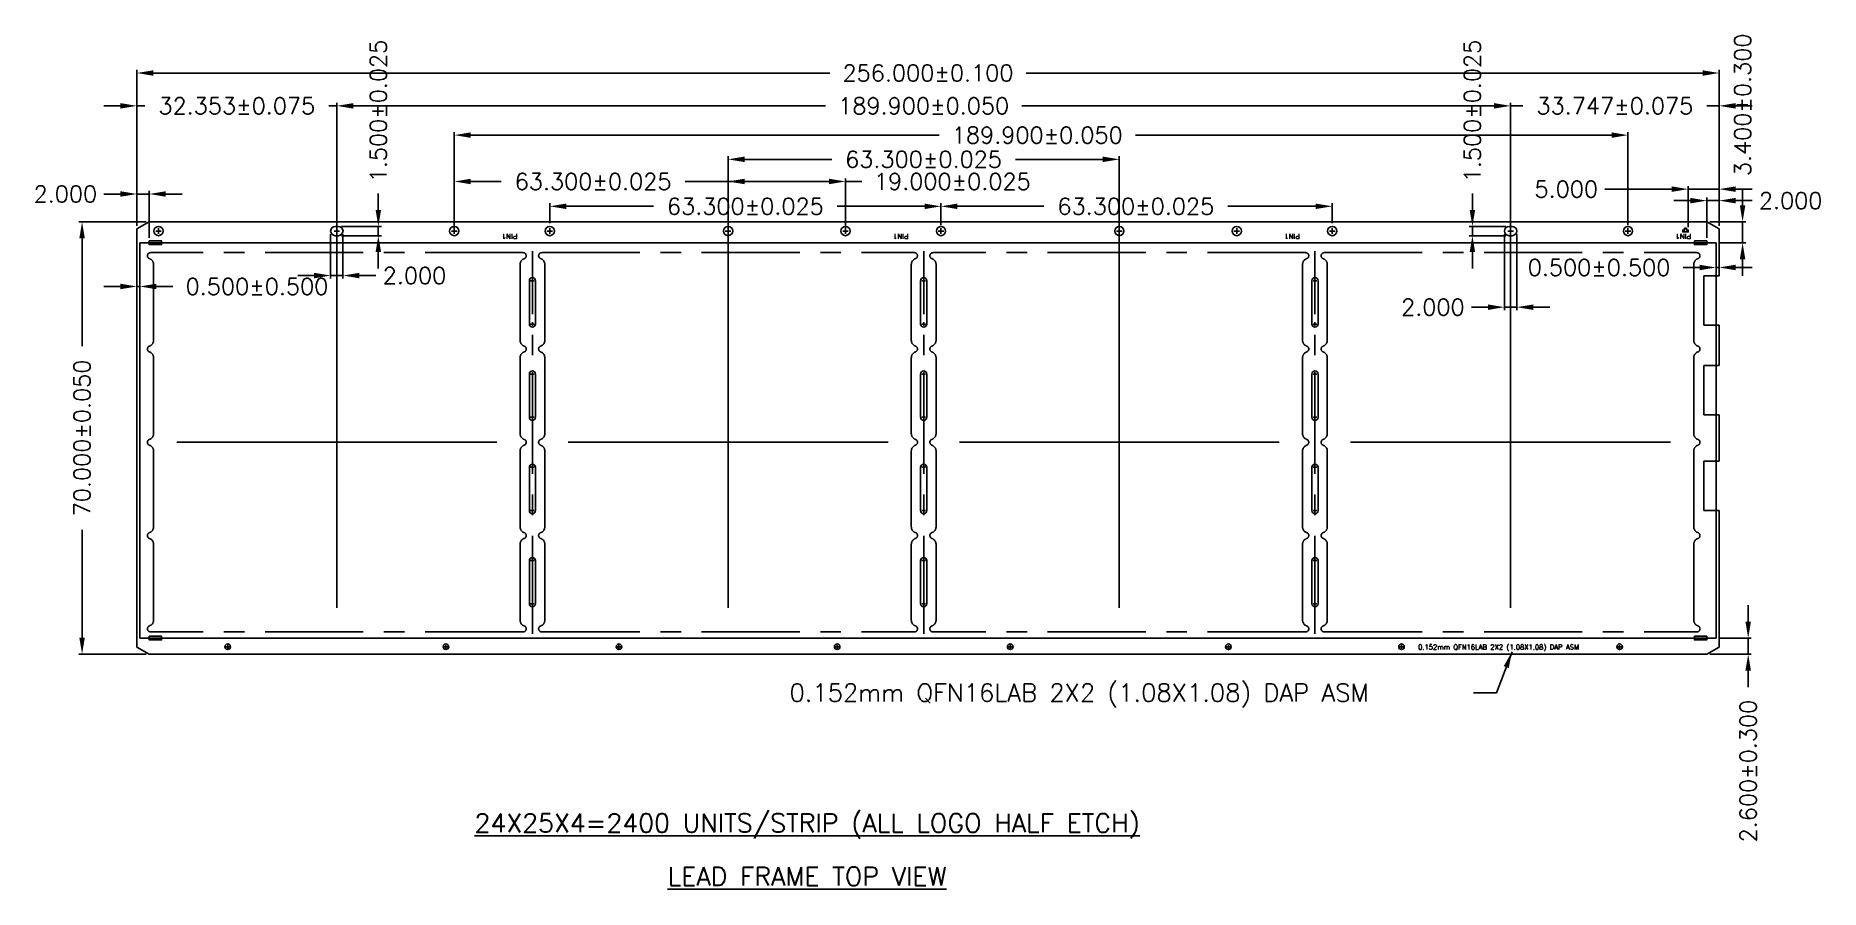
# Model space of a CAD drawing. Header units: millimetres. Extents: x 392.95 to 401.61, y 95.19 to 99.33.
import ezdxf
from ezdxf.enums import TextEntityAlignment as Align

# ---------------------------------------------------------------- set-up
doc = ezdxf.new("R2010")
doc.units = ezdxf.units.MM
doc.header["$LTSCALE"] = 0.5
doc.header["$PDMODE"] = 98
doc.linetypes.add('CENTER', pattern=[50.8, 31.75, -6.35, 6.35, -6.35])
doc.linetypes.add('HIDDEN', pattern=[0.375, 0.25, -0.125])
for name, color, linetype in [('1', 7, 'HIDDEN'), ('1D', 4, 'Continuous'), ('BORDER', 7, 'Continuous'), ('Center', 2, 'CENTER'), ('DIMENSION', 3, 'Continuous')]:
    doc.layers.add(name, color=color, linetype=linetype)
doc.styles.add('ROMANS', font='romans.shx', dxfattribs={"bigfont": 'AllInOneBig.shx'})
doc.styles.add('SIMPLEX', font='simplex.shx', dxfattribs={"bigfont": 'AllInOneBig.shx'})
doc.dimstyles.get("Standard").update_dxf_attribs({"dimtxt": 0.08, "dimasz": 0.08, "dimexe": 0.027, "dimexo": 0.027, "dimgap": 0.027, "dimtad": 1, "dimdec": 3, "dimrnd": 0.0005, "dimzin": 1, "dimtxsty": 'SIMPLEX', "dimcen": 0.1905, "dimclrd": 256, "dimclre": 256, "dimclrt": 256, "dimazin": 3, "dimtp": 0.03, "dimtm": 0.05, "dimtfac": 0.8, "dimtdec": 3, "dimtmove": 0, "dimatfit": 3, "dimfxl": 0.05, "dimtzin": 4, "dimlwd": -1, "dimlwe": -1})
doc.dimstyles.new('Standard1', dxfattribs={"dimtxt": 0.08, "dimasz": 0.08, "dimexe": 0.015, "dimexo": 0.015, "dimgap": 0.027, "dimtad": 1, "dimdec": 3, "dimlfac": 33.333333, "dimrnd": 0.0005, "dimzin": 1, "dimtxsty": 'SIMPLEX', "dimcen": 0.1905, "dimclrd": 256, "dimclre": 256, "dimclrt": 256, "dimazin": 3, "dimtp": 0.03, "dimtm": 0.05, "dimtfac": 0.8, "dimtdec": 3, "dimtmove": 0, "dimatfit": 3, "dimfxl": 0.05, "dimtzin": 4, "dimlwd": -1, "dimlwe": -1})

# ---------------------------------------------------------------- blocks, each defined once
blk = doc.blocks.new('M0')
at = {"layer": '1', "color": 4}
for centre, radius, start, end in [((-30.15, 30.2), 0.5, 90, 250.5288), ((-30.65, 28.79), 1, 0, 70.5288), ((30.65, 28.79), 1, 109.4712, 180), ((30.15, 30.2), 0.5, 289.4712, 90), ((-30.15, 15.1), 0.5, 109.4712, 250.5288), ((-30.65, 16.51), 1, 289.4712, 0), ((-30.65, 13.69), 1, 0, 70.5288), ((30.65, 16.51), 1, 180, 250.5288), ((30.65, 13.69), 1, 109.4712, 180), ((30.15, 15.1), 0.5, 289.4712, 70.5288), ((-30.15, 0), 0.5, 109.4712, 250.5288), ((-30.65, 1.41), 1, 289.4712, 0), ((30.65, 1.41), 1, 180, 250.5288), ((30.15, 0), 0.5, 289.4712, 70.5288), ((-30.65, -1.41), 1, 0, 70.5288), ((30.65, -1.41), 1, 109.4712, 180), ((-30.65, -13.69), 1, 289.4712, 0), ((30.65, -13.69), 1, 180, 250.5288), ((-30.15, -15.1), 0.5, 109.4712, 250.5288), ((-30.65, -16.51), 1, 0, 70.5288), ((30.65, -16.51), 1, 109.4712, 180), ((30.15, -15.1), 0.5, 289.4712, 70.5288), ((-30.65, -28.79), 1, 289.4712, 0), ((30.65, -28.79), 1, 180, 250.5288), ((-30.15, -30.2), 0.5, 109.4712, 270), ((30.15, -30.2), 0.5, 270, 70.5288)]:
    blk.add_arc(centre, radius, start, end, dxfattribs=at)
at = {"layer": '1D', "linetype": 'CENTER'}
for p, q in [((-30.15, 30.7), (30.15, 30.7)), ((-29.65, 16.51), (-29.65, 28.79)), ((29.65, 16.51), (29.65, 28.79)), ((-29.65, 1.41), (-29.65, 13.69)), ((29.65, 1.41), (29.65, 13.69)), ((-29.65, -13.69), (-29.65, -1.41)), ((29.65, -13.69), (29.65, -1.41)), ((-29.65, -28.79), (-29.65, -16.51)), ((29.65, -28.79), (29.65, -16.51)), ((-30.15, -30.7), (30.15, -30.7))]:
    blk.add_line(p, q, dxfattribs=at)
blk = doc.blocks.new('*D64')
at = {"layer": 'Defpoints', "color": 0, "transparency": 16777216}
for p in [(393.5012, 98.4298), (393.1754, 96.3298), (393.5012, 96.3298)]:
    blk.add_point(p, dxfattribs=at)
at = {"layer": 'DIMENSION', "transparency": 16777216}
for p, q in [((393.4862, 98.4298), (393.1604, 98.4298)), ((393.1754, 98.3498), (393.1754, 97.8258)), ((393.1754, 96.4098), (393.1754, 96.9338)), ((393.4862, 96.3298), (393.1604, 96.3298))]:
    blk.add_line(p, q, dxfattribs=at)
for points in [[(393.1621, 98.3498), (393.1887, 98.3498), (393.1754, 98.4298)], [(393.1621, 96.4098), (393.1887, 96.4098), (393.1754, 96.3298)]]:
    blk.add_solid(points, dxfattribs=at)
at = {"layer": 'DIMENSION', "transparency": 16777216, "insert": (393.1754, 97.3798), "char_height": 0.08, "attachment_point": 5, "rotation": 90, "style": 'SIMPLEX'}
blk.add_mtext('\\A1;70.000%%p0.050', dxfattribs=at)
blk = doc.blocks.new('*D65')
at = {"layer": 'Defpoints', "color": 0, "transparency": 16777216}
for p in [(393.4412, 98.5647), (393.4412, 98.3952), (393.5012, 98.3368)]:
    blk.add_point(p, dxfattribs=at)
at = {"layer": 'DIMENSION', "transparency": 16777216}
for p, q in [((393.4412, 98.4102), (393.4412, 98.5797)), ((393.5012, 98.3518), (393.5012, 98.5797)), ((393.3612, 98.5647), (393.2812, 98.5647)), ((393.5012, 98.5647), (393.4412, 98.5647)), ((393.5812, 98.5647), (393.6612, 98.5647))]:
    blk.add_line(p, q, dxfattribs=at)
for points in [[(393.3612, 98.5781), (393.3612, 98.5514), (393.4412, 98.5647)], [(393.5812, 98.5781), (393.5812, 98.5514), (393.5012, 98.5647)]]:
    blk.add_solid(points, dxfattribs=at)
at = {"layer": 'DIMENSION', "transparency": 16777216, "insert": (393.0942, 98.5647), "char_height": 0.08, "attachment_point": 5, "style": 'SIMPLEX'}
blk.add_mtext('\\A1;2.000', dxfattribs=at)
blk = doc.blocks.new('*D66')
at = {"layer": 'Defpoints', "color": 0, "transparency": 16777216}
for p in [(393.4412, 98.9928), (393.4412, 98.3952), (394.4118, 97.3588)]:
    blk.add_point(p, dxfattribs=at)
at = {"layer": 'DIMENSION', "transparency": 16777216}
for p, q in [((393.4412, 98.4102), (393.4412, 99.0078)), ((394.4118, 97.3738), (394.4118, 99.0078)), ((393.3612, 98.9928), (393.2812, 98.9928)), ((393.4412, 98.9928), (393.4805, 98.9928)), ((394.4118, 98.9928), (394.3726, 98.9928)), ((394.4918, 98.9928), (394.5718, 98.9928))]:
    blk.add_line(p, q, dxfattribs=at)
for points in [[(393.3612, 99.0062), (393.3612, 98.9795), (393.4412, 98.9928)], [(394.4918, 99.0062), (394.4918, 98.9795), (394.4118, 98.9928)]]:
    blk.add_solid(points, dxfattribs=at)
at = {"layer": 'DIMENSION', "transparency": 16777216, "insert": (393.9265, 98.9928), "char_height": 0.08, "attachment_point": 5, "style": 'SIMPLEX'}
blk.add_mtext('\\A1;32.353%%P0.075', dxfattribs=at)
blk = doc.blocks.new('*D67')
at = {"layer": 'Defpoints', "color": 0, "transparency": 16777216}
for p in [(398.2098, 98.733), (396.3108, 97.3588), (398.2098, 97.3588)]:
    blk.add_point(p, dxfattribs=at)
at = {"layer": 'DIMENSION', "transparency": 16777216}
for p, q in [((396.3108, 97.3738), (396.3108, 98.748)), ((398.2098, 97.3738), (398.2098, 98.748)), ((396.3908, 98.733), (396.8137, 98.733)), ((398.1298, 98.733), (397.7058, 98.733))]:
    blk.add_line(p, q, dxfattribs=at)
for points in [[(396.3908, 98.7464), (396.3908, 98.7197), (396.3108, 98.733)], [(398.1298, 98.7464), (398.1298, 98.7197), (398.2098, 98.733)]]:
    blk.add_solid(points, dxfattribs=at)
at = {"layer": 'DIMENSION', "transparency": 16777216, "insert": (397.2597, 98.733), "char_height": 0.08, "attachment_point": 5, "style": 'SIMPLEX'}
blk.add_mtext('\\A1;63.300%%p0.025', dxfattribs=at)
blk = doc.blocks.new('*D68')
at = {"layer": 'Defpoints', "color": 0, "transparency": 16777216}
for p in [(394.4118, 98.9928), (394.4118, 97.3588), (400.1088, 97.3588)]:
    blk.add_point(p, dxfattribs=at)
at = {"layer": 'DIMENSION', "transparency": 16777216}
for p, q in [((394.4118, 97.3738), (394.4118, 99.0078)), ((400.1088, 97.3738), (400.1088, 99.0078)), ((394.4918, 98.9928), (396.7838, 98.9928)), ((400.0288, 98.9928), (397.7369, 98.9928))]:
    blk.add_line(p, q, dxfattribs=at)
for points in [[(394.4918, 99.0062), (394.4918, 98.9795), (394.4118, 98.9928)], [(400.0288, 99.0062), (400.0288, 98.9795), (400.1088, 98.9928)]]:
    blk.add_solid(points, dxfattribs=at)
at = {"layer": 'DIMENSION', "transparency": 16777216, "insert": (397.2603, 98.9928), "char_height": 0.08, "attachment_point": 5, "style": 'SIMPLEX'}
blk.add_mtext('\\A1;189.900%%p0.050', dxfattribs=at)
blk = doc.blocks.new('*D69')
at = {"layer": 'Defpoints', "color": 0, "transparency": 16777216}
for p in [(401.1213, 99.1523), (393.4412, 98.3952), (401.1213, 98.3952)]:
    blk.add_point(p, dxfattribs=at)
at = {"layer": 'DIMENSION', "transparency": 16777216}
for p, q in [((393.4412, 98.4102), (393.4412, 99.1673)), ((393.5212, 99.1523), (396.8047, 99.1523)), ((401.0413, 99.1523), (397.7578, 99.1523)), ((401.1213, 98.4102), (401.1213, 99.1673))]:
    blk.add_line(p, q, dxfattribs=at)
for points in [[(393.5212, 99.1656), (393.5212, 99.1389), (393.4412, 99.1523)], [(401.0413, 99.1656), (401.0413, 99.1389), (401.1213, 99.1523)]]:
    blk.add_solid(points, dxfattribs=at)
at = {"layer": 'DIMENSION', "transparency": 16777216, "insert": (397.2812, 99.1523), "char_height": 0.08, "attachment_point": 5, "style": 'SIMPLEX'}
blk.add_mtext('\\A1;256.000%%p0.100', dxfattribs=at)
blk = doc.blocks.new('*D70')
at = {"layer": 'Defpoints', "color": 0, "transparency": 16777216}
for p in [(401.1213, 98.5325), (401.0613, 98.3368), (401.1213, 98.3952)]:
    blk.add_point(p, dxfattribs=at)
at = {"layer": 'DIMENSION', "transparency": 16777216}
for p, q in [((400.9813, 98.5325), (400.9013, 98.5325)), ((401.0613, 98.3518), (401.0613, 98.5475)), ((401.0613, 98.5325), (401.1213, 98.5325)), ((401.1213, 98.4102), (401.1213, 98.5475)), ((401.2013, 98.5325), (401.2813, 98.5325))]:
    blk.add_line(p, q, dxfattribs=at)
for points in [[(400.9813, 98.5458), (400.9813, 98.5191), (401.0613, 98.5325)], [(401.2013, 98.5458), (401.2013, 98.5191), (401.1213, 98.5325)]]:
    blk.add_solid(points, dxfattribs=at)
at = {"layer": 'DIMENSION', "transparency": 16777216, "insert": (401.4683, 98.5325), "char_height": 0.08, "attachment_point": 5, "style": 'SIMPLEX'}
blk.add_mtext('\\A1;2.000', dxfattribs=at)
blk = doc.blocks.new('*D71')
at = {"layer": 'Defpoints', "color": 0, "transparency": 16777216}
for p in [(401.1213, 98.9928), (400.1088, 98.3848), (401.1213, 98.3952)]:
    blk.add_point(p, dxfattribs=at)
at = {"layer": 'DIMENSION', "transparency": 16777216}
for p, q in [((400.1088, 98.3998), (400.1088, 99.0078)), ((401.1213, 98.4102), (401.1213, 99.0078)), ((400.0288, 98.9928), (399.9488, 98.9928)), ((400.1088, 98.9928), (400.169, 98.9928)), ((401.1213, 98.9928), (401.0611, 98.9928)), ((401.2013, 98.9928), (401.2813, 98.9928))]:
    blk.add_line(p, q, dxfattribs=at)
for points in [[(400.0288, 99.0062), (400.0288, 98.9795), (400.1088, 98.9928)], [(401.2013, 99.0062), (401.2013, 98.9795), (401.1213, 98.9928)]]:
    blk.add_solid(points, dxfattribs=at)
at = {"layer": 'DIMENSION', "transparency": 16777216, "insert": (400.6151, 98.9928), "char_height": 0.08, "attachment_point": 5, "style": 'SIMPLEX'}
blk.add_mtext('\\A1;33.747%%P0.075', dxfattribs=at)
blk = doc.blocks.new('slit')
for p, q in [((-32.15, 26.15), (-32.15, 19.15)), ((-31.15, 26.15), (-31.15, 19.15)), ((-32.15, 4.05), (-32.15, 11.05)), ((-31.15, 4.05), (-31.15, 11.05)), ((-32.15, -4.05), (-32.15, -11.05)), ((-31.15, -4.05), (-31.15, -11.05)), ((-32.15, -26.15), (-32.15, -19.15)), ((-31.15, -26.15), (-31.15, -19.15))]:
    blk.add_line(p, q)
at = {"color": 0}
for centre, start, end in [((-31.65, 26.15), 0, 180), ((-31.65, 19.15), 180, 0), ((-31.65, 11.05), 0, 180), ((-31.65, 4.05), 180, 0), ((-31.65, -4.05), 0, 180), ((-31.65, -11.05), 180, 0), ((-31.65, -19.15), 0, 180), ((-31.65, -26.15), 180, 0)]:
    blk.add_arc(centre, 0.5, start, end, dxfattribs=at)
at = {"layer": '1D', "linetype": 'CENTER'}
blk.add_line((-31.65, -31), (-31.65, 30.92), dxfattribs=at)
at = {"layer": '1D'}
for p, q in [((-31.95, 26.15), (-31.35, 26.15)), ((-31.65, 25.85), (-31.65, 26.45)), ((-31.95, 19.15), (-31.35, 19.15)), ((-31.65, 18.85), (-31.65, 19.45)), ((-31.95, 11.05), (-31.35, 11.05)), ((-31.65, 11.35), (-31.65, 10.75)), ((-31.95, 4.05), (-31.35, 4.05)), ((-31.65, 4.35), (-31.65, 3.75)), ((-31.95, -4.05), (-31.35, -4.05)), ((-31.65, -4.35), (-31.65, -3.75)), ((-31.95, -11.05), (-31.35, -11.05)), ((-31.65, -11.35), (-31.65, -10.75)), ((-31.95, -19.15), (-31.35, -19.15)), ((-31.65, -18.85), (-31.65, -19.45)), ((-31.65, -25.85), (-31.65, -26.45)), ((-31.95, -26.15), (-31.35, -26.15))]:
    blk.add_line(p, q, dxfattribs=at)
blk = doc.blocks.new('*D72')
at = {"layer": 'Defpoints', "color": 0, "transparency": 16777216}
for p in [(396.8808, 98.6255), (396.3108, 98.3848), (396.8808, 98.3848)]:
    blk.add_point(p, dxfattribs=at)
at = {"layer": 'DIMENSION', "transparency": 16777216}
for p, q in [((396.3108, 98.3998), (396.3108, 98.6405)), ((396.3908, 98.6255), (396.8008, 98.6255)), ((396.8808, 98.3998), (396.8808, 98.6405)), ((396.8808, 98.6255), (396.9608, 98.6255))]:
    blk.add_line(p, q, dxfattribs=at)
for points in [[(396.3908, 98.6388), (396.3908, 98.6122), (396.3108, 98.6255)], [(396.8008, 98.6388), (396.8008, 98.6122), (396.8808, 98.6255)]]:
    blk.add_solid(points, dxfattribs=at)
at = {"layer": 'DIMENSION', "transparency": 16777216, "insert": (397.3993, 98.6255), "char_height": 0.08, "attachment_point": 5, "style": 'SIMPLEX'}
blk.add_mtext('\\A1;19.000%%P0.025', dxfattribs=at)
blk = doc.blocks.new('*D81')
at = {"layer": 'Defpoints', "color": 0, "transparency": 16777216}
for p in [(400.6788, 98.8507), (394.9818, 98.3983), (400.6788, 98.3983)]:
    blk.add_point(p, dxfattribs=at)
at = {"layer": 'DIMENSION', "transparency": 16777216}
for p, q in [((394.9818, 98.4133), (394.9818, 98.8657)), ((395.0618, 98.8507), (397.3351, 98.8507)), ((400.5988, 98.8507), (398.2881, 98.8507)), ((400.6788, 98.4133), (400.6788, 98.8657))]:
    blk.add_line(p, q, dxfattribs=at)
for points in [[(395.0618, 98.8641), (395.0618, 98.8374), (394.9818, 98.8507)], [(400.5988, 98.8641), (400.5988, 98.8374), (400.6788, 98.8507)]]:
    blk.add_solid(points, dxfattribs=at)
at = {"layer": 'DIMENSION', "transparency": 16777216, "insert": (397.8116, 98.8507), "char_height": 0.08, "attachment_point": 5, "style": 'SIMPLEX'}
blk.add_mtext('\\A1;189.900%%P0.050', dxfattribs=at)
blk = doc.blocks.new('*D73')
at = {"layer": 'Defpoints', "color": 0, "transparency": 16777216}
for p in [(396.8808, 98.6255), (394.9818, 98.3848), (396.8808, 98.3848)]:
    blk.add_point(p, dxfattribs=at)
at = {"layer": 'DIMENSION', "transparency": 16777216}
for p, q in [((394.9818, 98.3998), (394.9818, 98.6405)), ((395.0618, 98.6255), (395.2098, 98.6255)), ((396.8008, 98.6255), (396.1019, 98.6255)), ((396.8808, 98.3998), (396.8808, 98.6405))]:
    blk.add_line(p, q, dxfattribs=at)
for points in [[(395.0618, 98.6388), (395.0618, 98.6122), (394.9818, 98.6255)], [(396.8008, 98.6388), (396.8008, 98.6122), (396.8808, 98.6255)]]:
    blk.add_solid(points, dxfattribs=at)
at = {"layer": 'DIMENSION', "transparency": 16777216, "insert": (395.6558, 98.6255), "char_height": 0.08, "attachment_point": 5, "style": 'SIMPLEX'}
blk.add_mtext('\\A1;63.300%%P0.025', dxfattribs=at)
blk = doc.blocks.new('*D74')
at = {"layer": 'Defpoints', "color": 0, "ltscale": 0.1, "transparency": 16777216}
for p in [(401.0613, 98.4298), (401.235, 98.4298), (401.1063, 98.3278)]:
    blk.add_point(p, dxfattribs=at)
at = {"layer": 'DIMENSION', "ltscale": 0.1, "transparency": 16777216}
for p, q in [((401.235, 98.5098), (401.235, 98.5898)), ((401.0763, 98.4298), (401.25, 98.4298)), ((401.235, 98.3278), (401.235, 98.4298)), ((401.1213, 98.3278), (401.25, 98.3278)), ((401.235, 98.2478), (401.235, 98.1678))]:
    blk.add_line(p, q, dxfattribs=at)
for points in [[(401.2216, 98.5098), (401.2483, 98.5098), (401.235, 98.4298)], [(401.2216, 98.2478), (401.2483, 98.2478), (401.235, 98.3278)]]:
    blk.add_solid(points, dxfattribs=at)
at = {"layer": 'DIMENSION', "ltscale": 0.1, "transparency": 16777216, "insert": (401.235, 98.9978), "char_height": 0.08, "attachment_point": 5, "rotation": 90, "style": 'SIMPLEX'}
blk.add_mtext('\\A1;3.400%%P0.300', dxfattribs=at)
blk = doc.blocks.new('*D75')
at = {"layer": 'Defpoints', "color": 0, "ltscale": 0.1, "transparency": 16777216}
for p in [(401.0613, 96.3298), (401.1063, 96.4078), (401.2622, 96.3298)]:
    blk.add_point(p, dxfattribs=at)
at = {"layer": 'DIMENSION', "ltscale": 0.1, "transparency": 16777216}
for p, q in [((401.2622, 96.4878), (401.2622, 96.5678)), ((401.0763, 96.3298), (401.2772, 96.3298)), ((401.1213, 96.4078), (401.2772, 96.4078)), ((401.2622, 96.4078), (401.2622, 96.3298)), ((401.2622, 96.2498), (401.2622, 96.1698))]:
    blk.add_line(p, q, dxfattribs=at)
for points in [[(401.2488, 96.4878), (401.2755, 96.4878), (401.2622, 96.4078)], [(401.2488, 96.2498), (401.2755, 96.2498), (401.2622, 96.3298)]]:
    blk.add_solid(points, dxfattribs=at)
at = {"layer": 'DIMENSION', "ltscale": 0.1, "transparency": 16777216, "insert": (401.2622, 95.7618), "char_height": 0.08, "attachment_point": 5, "rotation": 90, "style": 'SIMPLEX'}
blk.add_mtext('\\A1;2.600%%P0.300', dxfattribs=at)
blk = doc.blocks.new('*D76')
at = {"layer": 'Defpoints', "color": 0, "ltscale": 0.1, "transparency": 16777216}
for p in [(393.4412, 98.3278), (393.4562, 98.3278), (393.4412, 98.1156)]:
    blk.add_point(p, dxfattribs=at)
at = {"layer": 'DIMENSION', "ltscale": 0.1, "transparency": 16777216}
for p, q in [((393.4412, 98.3128), (393.4412, 98.1006)), ((393.4562, 98.3128), (393.4562, 98.1006)), ((393.3612, 98.1156), (393.2812, 98.1156)), ((393.4412, 98.1156), (393.4562, 98.1156)), ((393.5362, 98.1156), (393.6162, 98.1156))]:
    blk.add_line(p, q, dxfattribs=at)
for points in [[(393.3612, 98.1289), (393.3612, 98.1023), (393.4412, 98.1156)], [(393.5362, 98.1289), (393.5362, 98.1023), (393.4562, 98.1156)]]:
    blk.add_solid(points, dxfattribs=at)
at = {"layer": 'DIMENSION', "ltscale": 0.1, "transparency": 16777216, "insert": (394.0242, 98.1156), "char_height": 0.08, "attachment_point": 5, "style": 'SIMPLEX'}
blk.add_mtext('\\A1;0.500%%P0.500', dxfattribs=at)
blk = doc.blocks.new('*D77')
at = {"layer": 'Defpoints', "color": 0, "ltscale": 0.1, "transparency": 16777216}
for p in [(401.1063, 98.262), (401.1213, 98.262), (401.1063, 98.2078)]:
    blk.add_point(p, dxfattribs=at)
at = {"layer": 'DIMENSION', "ltscale": 0.1, "transparency": 16777216}
for p, q in [((401.1063, 98.247), (401.1063, 98.1928)), ((401.1213, 98.247), (401.1213, 98.1928)), ((401.0263, 98.2078), (400.9463, 98.2078)), ((401.1213, 98.2078), (401.1063, 98.2078)), ((401.2013, 98.2078), (401.2813, 98.2078))]:
    blk.add_line(p, q, dxfattribs=at)
for points in [[(401.0263, 98.2211), (401.0263, 98.1944), (401.1063, 98.2078)], [(401.2013, 98.2211), (401.2013, 98.1944), (401.1213, 98.2078)]]:
    blk.add_solid(points, dxfattribs=at)
at = {"layer": 'DIMENSION', "ltscale": 0.1, "transparency": 16777216, "insert": (400.5383, 98.2078), "char_height": 0.08, "attachment_point": 5, "style": 'SIMPLEX'}
blk.add_mtext('\\A1;0.500%%P0.500', dxfattribs=at)
blk = doc.blocks.new('*D78')
at = {"layer": 'Defpoints', "color": 0, "ltscale": 0.1, "transparency": 16777216}
for p in [(401.1213, 98.5884), (400.9713, 98.3887), (401.1213, 98.3952)]:
    blk.add_point(p, dxfattribs=at)
at = {"layer": 'DIMENSION', "ltscale": 0.1, "transparency": 16777216}
for p, q in [((400.8913, 98.5884), (400.5662, 98.5884)), ((400.9713, 98.4037), (400.9713, 98.6034)), ((401.1213, 98.5884), (400.9713, 98.5884)), ((401.1213, 98.4102), (401.1213, 98.6034)), ((401.2013, 98.5884), (401.2813, 98.5884))]:
    blk.add_line(p, q, dxfattribs=at)
for points in [[(400.8913, 98.6017), (400.8913, 98.575), (400.9713, 98.5884)], [(401.2013, 98.6017), (401.2013, 98.575), (401.1213, 98.5884)]]:
    blk.add_solid(points, dxfattribs=at)
at = {"layer": 'DIMENSION', "ltscale": 0.1, "transparency": 16777216, "insert": (400.3792, 98.5884), "char_height": 0.08, "attachment_point": 5, "style": 'SIMPLEX'}
blk.add_mtext('\\A1;{\\C0;5.000}', dxfattribs=at)
blk = doc.blocks.new('*D82')
at = {"layer": 'Defpoints', "color": 0, "ltscale": 0.1, "transparency": 16777216}
for p in [(399.2433, 98.5049), (399.2433, 98.4073), (397.3443, 98.3983)]:
    blk.add_point(p, dxfattribs=at)
at = {"layer": 'DIMENSION', "ltscale": 0.1, "transparency": 16777216}
for p, q in [((397.3443, 98.4133), (397.3443, 98.5199)), ((397.4243, 98.5049), (397.844, 98.5049)), ((399.1633, 98.5049), (398.7361, 98.5049)), ((399.2433, 98.4223), (399.2433, 98.5199))]:
    blk.add_line(p, q, dxfattribs=at)
for points in [[(397.4243, 98.5183), (397.4243, 98.4916), (397.3443, 98.5049)], [(399.1633, 98.5183), (399.1633, 98.4916), (399.2433, 98.5049)]]:
    blk.add_solid(points, dxfattribs=at)
at = {"layer": 'DIMENSION', "ltscale": 0.1, "transparency": 16777216, "insert": (398.2901, 98.5049), "char_height": 0.08, "attachment_point": 5, "style": 'SIMPLEX'}
blk.add_mtext('\\A1;63.300%%P0.025', dxfattribs=at)
blk = doc.blocks.new('*D79')
at = {"layer": 'Defpoints', "color": 0, "transparency": 16777216}
for p in [(397.3443, 98.5049), (395.4453, 98.4073), (397.3443, 98.3983)]:
    blk.add_point(p, dxfattribs=at)
at = {"layer": 'DIMENSION', "transparency": 16777216}
for p, q in [((395.4453, 98.4223), (395.4453, 98.5199)), ((395.5253, 98.5049), (395.9488, 98.5049)), ((397.2643, 98.5049), (396.8409, 98.5049)), ((397.3443, 98.4133), (397.3443, 98.5199))]:
    blk.add_line(p, q, dxfattribs=at)
for points in [[(395.5253, 98.5183), (395.5253, 98.4916), (395.4453, 98.5049)], [(397.2643, 98.5183), (397.2643, 98.4916), (397.3443, 98.5049)]]:
    blk.add_solid(points, dxfattribs=at)
at = {"layer": 'DIMENSION', "transparency": 16777216, "insert": (396.3948, 98.5049), "char_height": 0.08, "attachment_point": 5, "style": 'SIMPLEX'}
blk.add_mtext('\\A1;{\\C3;63.300%%P0.025}', dxfattribs=at)
blk = doc.blocks.new('*D83')
at = {"layer": 'Defpoints', "color": 0, "ltscale": 0.1, "transparency": 16777216}
for p in [(394.3818, 98.3848), (394.4418, 98.3848), (394.4418, 98.1686)]:
    blk.add_point(p, dxfattribs=at)
at = {"layer": 'DIMENSION', "ltscale": 0.1, "transparency": 16777216}
for p, q in [((394.3818, 98.3698), (394.3818, 98.1536)), ((394.4418, 98.3698), (394.4418, 98.1536)), ((394.3018, 98.1686), (394.2218, 98.1686)), ((394.3818, 98.1686), (394.4418, 98.1686)), ((394.5218, 98.1686), (394.6018, 98.1686))]:
    blk.add_line(p, q, dxfattribs=at)
for points in [[(394.3018, 98.1819), (394.3018, 98.1552), (394.3818, 98.1686)], [(394.5218, 98.1819), (394.5218, 98.1552), (394.4418, 98.1686)]]:
    blk.add_solid(points, dxfattribs=at)
at = {"layer": 'DIMENSION', "ltscale": 0.1, "transparency": 16777216, "insert": (394.7888, 98.1686), "char_height": 0.08, "attachment_point": 5, "style": 'SIMPLEX'}
blk.add_mtext('\\A1;2.000', dxfattribs=at)
blk = doc.blocks.new('*D84')
at = {"layer": 'Defpoints', "color": 0, "ltscale": 0.1, "transparency": 16777216}
for p in [(400.0788, 98.3848), (400.1388, 98.3848), (400.0788, 98.015)]:
    blk.add_point(p, dxfattribs=at)
at = {"layer": 'DIMENSION', "ltscale": 0.1, "transparency": 16777216}
for p, q in [((400.0788, 98.3698), (400.0788, 98)), ((400.1388, 98.3698), (400.1388, 98)), ((399.9988, 98.015), (399.9188, 98.015)), ((400.1388, 98.015), (400.0788, 98.015)), ((400.2188, 98.015), (400.2988, 98.015))]:
    blk.add_line(p, q, dxfattribs=at)
for points in [[(399.9988, 98.0283), (399.9988, 98.0016), (400.0788, 98.015)], [(400.2188, 98.0283), (400.2188, 98.0016), (400.1388, 98.015)]]:
    blk.add_solid(points, dxfattribs=at)
at = {"layer": 'DIMENSION', "ltscale": 0.1, "transparency": 16777216, "insert": (399.7318, 98.015), "char_height": 0.08, "attachment_point": 5, "style": 'SIMPLEX'}
blk.add_mtext('\\A1;2.000', dxfattribs=at)
blk = doc.blocks.new('*D80')
at = {"layer": 'Defpoints', "color": 0, "ltscale": 0.1, "transparency": 16777216}
for p in [(394.4193, 98.4073), (394.6133, 98.4073), (394.4193, 98.3623)]:
    blk.add_point(p, dxfattribs=at)
at = {"layer": 'DIMENSION', "ltscale": 0.1, "transparency": 16777216}
for p, q in [((394.6133, 98.4873), (394.6133, 98.5673)), ((394.4343, 98.4073), (394.6283, 98.4073)), ((394.6133, 98.3623), (394.6133, 98.4073)), ((394.4343, 98.3623), (394.6283, 98.3623)), ((394.6133, 98.2823), (394.6133, 98.2023))]:
    blk.add_line(p, q, dxfattribs=at)
for points in [[(394.6, 98.4873), (394.6267, 98.4873), (394.6133, 98.4073)], [(394.6, 98.2823), (394.6267, 98.2823), (394.6133, 98.3623)]]:
    blk.add_solid(points, dxfattribs=at)
at = {"layer": 'DIMENSION', "ltscale": 0.1, "transparency": 16777216, "insert": (394.6133, 98.9676), "char_height": 0.08, "attachment_point": 5, "rotation": 90, "style": 'SIMPLEX'}
blk.add_mtext('\\A1;1.500%%P0.025', dxfattribs=at)
blk = doc.blocks.new('*D85')
at = {"layer": 'Defpoints', "color": 0, "ltscale": 0.1, "transparency": 16777216}
for p in [(399.9235, 98.4073), (400.1013, 98.4073), (400.1013, 98.3623)]:
    blk.add_point(p, dxfattribs=at)
at = {"layer": 'DIMENSION', "ltscale": 0.1, "transparency": 16777216}
for p, q in [((399.9235, 98.4873), (399.9235, 98.5673)), ((400.0863, 98.4073), (399.9085, 98.4073)), ((399.9235, 98.3623), (399.9235, 98.4073)), ((400.0863, 98.3623), (399.9085, 98.3623)), ((399.9235, 98.2823), (399.9235, 98.2023))]:
    blk.add_line(p, q, dxfattribs=at)
for points in [[(399.9102, 98.4873), (399.9368, 98.4873), (399.9235, 98.4073)], [(399.9102, 98.2823), (399.9368, 98.2823), (399.9235, 98.3623)]]:
    blk.add_solid(points, dxfattribs=at)
at = {"layer": 'DIMENSION', "ltscale": 0.1, "transparency": 16777216, "insert": (399.9235, 98.9676), "char_height": 0.08, "attachment_point": 5, "rotation": 90, "style": 'SIMPLEX'}
blk.add_mtext('\\A1;1.500%%P0.025', dxfattribs=at)

msp = doc.modelspace()

# ---------------------------------------------------------------- linework, layer by layer
at = {"color": 0}
for p, q in [((393.441239, 98.395155), (393.501239, 98.429805)), ((393.441239, 98.395155), (393.441239, 96.36445)), ((401.046257, 97.927304), (401.046257, 98.167304)), ((401.046257, 98.167304), (401.121257, 98.167304)), ((401.046257, 97.927304), (401.121257, 97.927304)), ((401.046257, 97.732303), (401.121257, 97.732303)), ((401.046257, 97.732303), (401.046257, 97.492303)), ((401.046257, 97.492303), (401.121257, 97.492303)), ((401.046257, 97.267302), (401.121257, 97.267302)), ((401.046257, 97.267302), (401.046257, 97.027301)), ((401.046257, 97.027301), (401.121257, 97.027301)), ((393.441239, 96.36445), (393.501239, 96.3298))]:
    msp.add_line(p, q, dxfattribs=at)
for p, q in [((401.061257, 98.429805), (393.501239, 98.429805)), ((401.121257, 98.395155), (401.121257, 98.167304)), ((401.121257, 97.927304), (401.121257, 97.732303)), ((401.121257, 97.492303), (401.121257, 97.267302)), ((401.121257, 97.027301), (401.121257, 96.36445)), ((401.061257, 96.3298), (393.501239, 96.3298))]:
    msp.add_line(p, q)
at = {"color": 2, "linetype": 'CENTER', "ltscale": 1.5}
for p, q in [((393.456239, 98.327804), (393.456239, 96.4078)), ((401.106257, 98.327804), (401.106257, 96.4078))]:
    msp.add_line(p, q, dxfattribs=at)
at = {"color": 1, "ltscale": 0.1}
for points in [[(394.404332, 98.407304), (394.419332, 98.407304, -1), (394.419332, 98.362305), (394.404332, 98.362305, -1), (394.404332, 98.407304, -1)], [(400.101345, 98.407304), (400.116345, 98.407304, -1), (400.116345, 98.362305), (400.101345, 98.362305, -1), (400.101345, 98.407304, -1)]]:
    msp.add_lwpolyline(points, format="xyb", dxfattribs=at)
for points in [[(393.501239, 98.336804), (393.56124, 98.336804), (393.56124, 98.318804), (393.501239, 98.318804)], [(401.001257, 98.336804), (401.061257, 98.336804), (401.061257, 98.318804), (401.001257, 98.318804)], [(393.501239, 96.4168), (393.56124, 96.4168), (393.56124, 96.3988), (393.501239, 96.3988)], [(401.001257, 96.4168), (401.061257, 96.4168), (401.061257, 96.3988), (401.001257, 96.3988)]]:
    msp.add_lwpolyline(points, close=True)
at = {"ltscale": 0.05}
msp.add_lwpolyline([(400.962256, 98.380305), (400.971256, 98.380305), (400.971256, 98.389305), (400.962256, 98.389305), (400.962256, 98.398305), (400.953256, 98.398305), (400.953256, 98.389305), (400.944256, 98.389305), (400.944256, 98.380305), (400.962256, 98.380305)], dxfattribs=at)
at = {"color": 0}
for centre in [(393.88233, 96.3658), (394.941333, 96.3658), (395.781335, 96.3658), (396.840337, 96.3658), (397.680339, 96.3658), (398.739341, 96.3658), (399.579343, 96.3658), (400.638346, 96.3658)]:
    msp.add_circle(centre, 0.0135, dxfattribs=at)
at = {"layer": '1D', "color": 2, "linetype": 'CENTER', "ltscale": 1.5}
for p, q in [((393.456239, 98.327804), (401.106257, 98.327804)), ((393.456239, 96.4078), (401.106257, 96.4078))]:
    msp.add_line(p, q, dxfattribs=at)
at = {"layer": '1D', "linetype": 'CENTER'}
for p, q in [((393.532849, 98.384805), (393.55981, 98.384805)), ((393.54633, 98.371324), (393.54633, 98.398285)), ((394.398351, 98.384805), (394.425312, 98.384805)), ((394.411832, 98.371324), (394.411832, 98.398285)), ((394.968352, 98.384805), (394.995313, 98.384805)), ((394.981833, 98.371324), (394.981833, 98.398285)), ((395.431853, 98.384805), (395.458814, 98.384805)), ((395.445334, 98.371324), (395.445334, 98.398285)), ((396.297355, 98.384805), (396.324316, 98.384805)), ((396.310836, 98.371324), (396.310836, 98.398285)), ((396.867357, 98.384805), (396.894318, 98.384805)), ((396.880837, 98.371324), (396.880837, 98.398285)), ((397.330858, 98.384805), (397.357819, 98.384805)), ((397.344338, 98.371324), (397.344338, 98.398285)), ((398.19636, 98.384805), (398.223321, 98.384805)), ((398.20984, 98.371324), (398.20984, 98.398285)), ((398.766361, 98.384805), (398.793322, 98.384805)), ((398.779842, 98.371324), (398.779842, 98.398285)), ((399.229862, 98.384805), (399.256823, 98.384805)), ((399.243343, 98.371324), (399.243343, 98.398285)), ((400.095364, 98.384805), (400.122325, 98.384805)), ((400.108845, 98.371324), (400.108845, 98.398285)), ((400.665365, 98.384805), (400.692326, 98.384805)), ((400.678846, 98.371324), (400.678846, 98.398285)), ((393.86885, 96.3658), (393.895811, 96.3658)), ((393.88233, 96.352319), (393.88233, 96.379281)), ((394.927852, 96.3658), (394.954813, 96.3658)), ((394.941333, 96.355382), (394.941333, 96.373937)), ((395.767854, 96.3658), (395.794815, 96.3658)), ((395.781335, 96.352319), (395.781335, 96.379281)), ((396.826857, 96.3658), (396.853818, 96.3658)), ((396.840337, 96.355382), (396.840337, 96.373937)), ((397.666858, 96.3658), (397.69382, 96.3658)), ((397.680339, 96.352319), (397.680339, 96.379281)), ((398.725861, 96.3658), (398.752822, 96.3658)), ((398.739341, 96.355382), (398.739341, 96.373937)), ((399.565863, 96.3658), (399.592824, 96.3658)), ((399.579343, 96.352319), (399.579343, 96.379281)), ((400.624865, 96.3658), (400.651826, 96.3658)), ((400.638346, 96.355382), (400.638346, 96.373937))]:
    msp.add_line(p, q, dxfattribs=at)
at = {"layer": 'Center', "linetype": 'CENTER', "ltscale": 5}
for p, q in [((394.411832, 98.162163), (394.411832, 96.555442)), ((396.310836, 98.162163), (396.310836, 96.555442)), ((398.20984, 98.162163), (398.20984, 96.555442)), ((400.108845, 98.162163), (400.108845, 96.555442)), ((393.635471, 97.358802), (395.188192, 97.358802)), ((397.087196, 97.358802), (395.534475, 97.358802)), ((397.43348, 97.358802), (398.986201, 97.358802)), ((400.885205, 97.358802), (399.332484, 97.358802))]:
    msp.add_line(p, q, dxfattribs=at)
at = {"layer": 'DIMENSION', "color": 0}
for p, q in [((401.061257, 98.429805), (401.121257, 98.395155)), ((401.061257, 96.3298), (401.121257, 96.36445))]:
    msp.add_line(p, q, dxfattribs=at)
for centre in [(393.54633, 98.384805), (394.981833, 98.384805), (395.445334, 98.384805), (396.310836, 98.384805), (396.880837, 98.384805), (397.344338, 98.384805), (398.20984, 98.384805), (398.779842, 98.384805), (399.243343, 98.384805), (400.678846, 98.384805)]:
    msp.add_circle(centre, 0.0225, dxfattribs=at)

# ---------------------------------------------------------------- block references
at = {"color": 0, "xscale": 0.0300000685716668, "yscale": 0.0300000685716668, "zscale": 0.0300000685716668}
for p in [(396.310836, 97.358802), (398.20984, 97.358802), (400.108845, 97.358802)]:
    msp.add_blockref('slit', p, dxfattribs=at)
at = {"layer": '1', "color": 0}
for p, xscale, yscale, zscale in [((394.411832, 97.358802), -0.0300000685716668, 0.0300000685715816, 0.0300000685715853), ((396.310836, 97.358802), 0.0300000685716668, 0.0300000685716668, 0.0300000685716668), ((398.20984, 97.358802), -0.0300000685716668, 0.0300000685715816, 0.0300000685715853), ((400.108845, 97.358802), 0.0300000685716668, 0.0300000685716668, 0.0300000685716668)]:
    msp.add_blockref('M0', p, dxfattribs=dict(at, xscale=xscale, yscale=yscale, zscale=zscale))

# ---------------------------------------------------------------- texts
at = {"ltscale": 0.1, "char_height": 0.025, "width": 0.40537792, "attachment_point": 1, "rotation": 180, "style": 'SIMPLEX'}
for insert in [(395.289243, 98.346305), (397.188247, 98.346305), (399.087252, 98.346305), (400.986256, 98.346305)]:
    msp.add_mtext('PIN1', dxfattribs=dict(at, insert=insert))
at = {"layer": '1D', "color": 3, "style": 'ROMANS'}
for height, p in [(0.02404918, (399.659995, 96.351895)), (0.08657704, (396.608823, 96.099155))]:
    msp.add_text('0.152mm QFN16LAB 2X2 (1.08X1.08) DAP ASM  ', height=height, dxfattribs=at).set_placement(p)
at = {"layer": 'BORDER', "color": 0, "style": 'SIMPLEX'}
msp.add_text('%%U24X25X4=2400 UNITS/STRIP (ALL LOGO HALF ETCH)', height=0.09000021, dxfattribs=at).set_placement((396.6945, 95.464784), align=Align.CENTER)
at = {"layer": 'BORDER', "style": 'SIMPLEX'}
msp.add_text('%%ULEAD FRAME TOP VIEW', height=0.09000021, dxfattribs=at).set_placement((396.6945, 95.20544), align=Align.CENTER)

# ---------------------------------------------------------------- dimensions: what is measured, and where the dimension line sits
at = {"layer": 'DIMENSION', "color": 3, "ltscale": 0.1}
dim = msp.add_linear_dim(base=(394.613328, 98.407304), p1=(394.419332, 98.362305), p2=(394.419332, 98.407304), angle=90, text='<>%%P0.025', dimstyle='Standard1', dxfattribs=at)
dim.commit()
dim.dimension.update_dxf_attribs({"geometry": '*D80', "text_midpoint": (394.613328, 98.967638), "dimtype": 160})
for base, p1, p2, text, picture, middle in [((399.923508, 98.407304), (400.101345, 98.362305), (400.101345, 98.407304), '<>%%P0.025', '*D85', (399.923508, 98.967638)), ((401.234951, 98.429805), (401.106257, 98.327804), (401.061257, 98.429805), '<>%%P0.300', '*D74', (401.234951, 98.997757))]:
    dim = msp.add_linear_dim(base=base, p1=p1, p2=p2, angle=90, text=text, dimstyle='Standard1', dxfattribs=at)
    dim.commit()
    dim.dimension.update_dxf_attribs({"geometry": picture, "text_midpoint": middle})
at = {"layer": 'DIMENSION', "color": 0}
for base, p1, p2, text, picture, middle in [((401.121257, 99.152254), (393.441239, 98.395155), (401.121257, 98.395155), '256.000%%p0.100', '*D69', (397.281248, 99.152254)), ((393.441239, 98.992821), (394.411832, 97.358802), (393.441239, 98.395155), '<>%%P0.075', '*D66', (393.926535, 98.992821)), ((394.411832, 98.992821), (400.108845, 97.358802), (394.411832, 97.358802), '189.900%%p0.050', '*D68', (397.260338, 98.992821)), ((401.121257, 98.992821), (400.108845, 98.384805), (401.121257, 98.395155), '<>%%P0.075', '*D71', (400.615051, 98.992821))]:
    dim = msp.add_linear_dim(base=base, p1=p1, p2=p2, text=text, dimstyle='Standard1', dxfattribs=at)
    dim.commit()
    dim.dimension.update_dxf_attribs({"geometry": picture, "text_midpoint": middle})
for base, p1, p2, text, picture, middle in [((400.678846, 98.850731), (394.981833, 98.398285), (400.678846, 98.398285), '189.900%%P0.050', '*D81', (397.811599, 98.850731)), ((398.20984, 98.733037), (396.310836, 97.358802), (398.20984, 97.358802), '63.300%%p0.025', '*D67', (397.25972, 98.733037))]:
    dim = msp.add_linear_dim(base=base, p1=p1, p2=p2, text=text, dimstyle='Standard1', dxfattribs=at)
    dim.commit()
    dim.dimension.update_dxf_attribs({"geometry": picture, "text_midpoint": middle, "dimtype": 160})
at = {"layer": 'DIMENSION', "color": 1}
for p1, picture, middle in [((394.981833, 98.384805), '*D73', (395.65581, 98.625514)), ((396.310836, 98.384805), '*D72', (397.399266, 98.625514))]:
    dim = msp.add_linear_dim(base=(396.880837, 98.625514), p1=p1, p2=(396.880837, 98.384805), text='<>%%P0.025', dimstyle='Standard1', dxfattribs=at)
    dim.commit()
    dim.dimension.update_dxf_attribs({"geometry": picture, "text_midpoint": middle, "dimtype": 160})
at = {"layer": 'DIMENSION', "color": 0}
for base, p1, p2, picture, middle in [((393.441239, 98.564739), (393.501239, 98.336804), (393.441239, 98.395155), '*D65', (393.094239, 98.564739)), ((401.121257, 98.532482), (401.061257, 98.336804), (401.121257, 98.395155), '*D70', (401.468257, 98.532482))]:
    dim = msp.add_linear_dim(base=base, p1=p1, p2=p2, dimstyle='Standard1', dxfattribs=at)
    dim.commit()
    dim.dimension.update_dxf_attribs({"geometry": picture, "text_midpoint": middle, "dimtype": 160})
at = {"layer": 'DIMENSION', "color": 3, "ltscale": 0.1}
for base, p1, p2, text, picture, middle in [((401.121257, 98.588369), (400.971257, 98.388738), (401.121257, 98.395155), '{\\C0;<>}', '*D78', (400.37919, 98.588369)), ((393.441239, 98.115595), (393.456239, 98.327804), (393.441239, 98.327804), '<>%%P0.500', '*D76', (394.024192, 98.115595))]:
    dim = msp.add_linear_dim(base=base, p1=p1, p2=p2, text=text, dimstyle='Standard1', dxfattribs=at)
    dim.commit()
    dim.dimension.update_dxf_attribs({"geometry": picture, "text_midpoint": middle, "dimtype": 160})
at = {"layer": 'DIMENSION'}
dim = msp.add_linear_dim(base=(397.344338, 98.504949), p1=(395.445334, 98.407305), p2=(397.344338, 98.39829), text='{\\C3;<>%%P0.025}', dimstyle='Standard1', dxfattribs=at)
dim.commit()
dim.dimension.update_dxf_attribs({"geometry": '*D79', "text_midpoint": (396.394836, 98.504949), "dimtype": 160})
at = {"layer": 'DIMENSION', "color": 1, "ltscale": 0.1}
dim = msp.add_linear_dim(base=(399.243343, 98.504949), p1=(397.344338, 98.398285), p2=(399.243343, 98.407305), text='<>%%P0.025', dimstyle='Standard1', dxfattribs=at)
dim.commit()
dim.dimension.update_dxf_attribs({"geometry": '*D82', "text_midpoint": (398.29009, 98.504949), "dimtype": 160})
at = {"layer": 'DIMENSION', "color": 0}
dim = msp.add_linear_dim(base=(393.175403, 96.3298), p1=(393.501239, 98.429805), p2=(393.501239, 96.3298), angle=90, text='70.000%%p0.050', dimstyle='Standard1', dxfattribs=at)
dim.commit()
dim.dimension.update_dxf_attribs({"geometry": '*D64', "text_midpoint": (393.175403, 97.379802), "dimtype": 160})
at = {"layer": 'DIMENSION', "color": 3, "ltscale": 0.1}
for base, p1, p2, picture, middle in [((394.441831, 98.168577), (394.381832, 98.384805), (394.441831, 98.384805), '*D83', (394.788831, 98.168577)), ((400.078845, 98.014958), (400.138844, 98.384805), (400.078845, 98.384805), '*D84', (399.731845, 98.014958))]:
    dim = msp.add_linear_dim(base=base, p1=p1, p2=p2, dimstyle='Standard1', dxfattribs=at)
    dim.commit()
    dim.dimension.update_dxf_attribs({"geometry": picture, "text_midpoint": middle})
dim = msp.add_linear_dim(base=(401.106257, 98.207776), p1=(401.121257, 98.261969), p2=(401.106257, 98.261969), text='<>%%P0.500', dimstyle='Standard1', dxfattribs=at)
dim.commit()
dim.dimension.update_dxf_attribs({"geometry": '*D77', "text_midpoint": (400.538304, 98.207776)})
at = {"layer": 'DIMENSION', "ltscale": 0.1}
dim = msp.add_linear_dim(base=(401.262165, 96.3298), p1=(401.106257, 96.4078), p2=(401.061257, 96.3298), angle=90, text='<>%%P0.300', dimstyle='Standard1', dxfattribs=at)
dim.commit()
dim.dimension.update_dxf_attribs({"geometry": '*D75', "text_midpoint": (401.262165, 95.761847)})

# ---------------------------------------------------------------- leaders
at = {"layer": '1D', "color": 3, "ltscale": 0.1}
msp.add_leader([(400.115907, 96.341684), (400.041305, 96.142421), (399.929557, 96.142421)], dimstyle='Standard', override={"dimgap": 0.027, "dimtad": 0}, dxfattribs=at)

doc.saveas('drawing.dxf')
